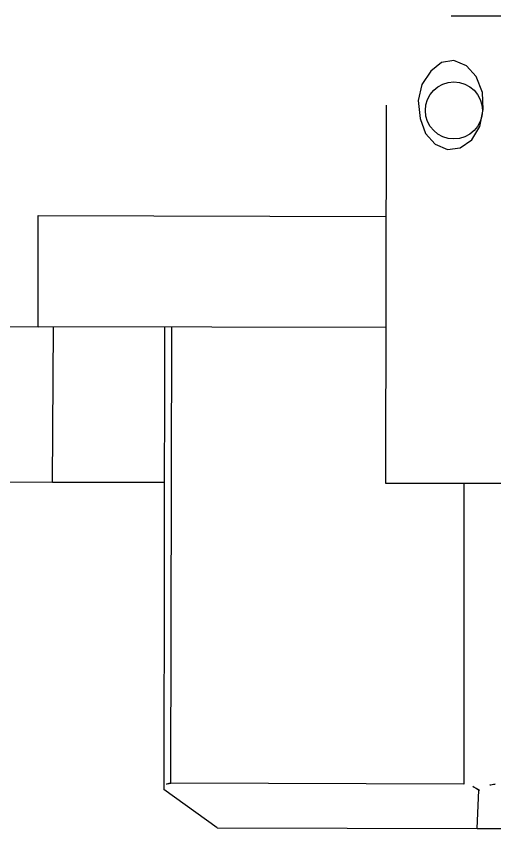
# Model space of a CAD drawing. Header units: millimetres. Extents: x -3.16865624 to -3.16864864, y -11.87708813 to -11.87708127.
# Drawn here: x -3.1686536423 to -3.1686535885, y -11.8770875698 to -11.8770874784 of the extents above; entities that cross this region are included whole.
import ezdxf

# ---------------------------------------------------------------- set-up
doc = ezdxf.new("R2010")
doc.units = ezdxf.units.MM

msp = doc.modelspace()

# ---------------------------------------------------------------- linework, layer by layer
at = {"color": 7, "linetype": 'Continuous', "lineweight": 25}
for p, q in [((-3.1686535815, -11.8770874784), (-3.1686535934, -11.8770874784)), ((-3.1686536007, -11.8770874884), (-3.1686536008, -11.8770875309)), ((-3.1686536398, -11.8770875008), (-3.1686536008, -11.8770875009)), ((-3.1686536398, -11.8770875133), (-3.1686536398, -11.8770875008)), ((-3.1686538728, -11.8770875127), (-3.1686536398, -11.8770875133)), ((-3.1686536008, -11.8770875134), (-3.1686536398, -11.8770875133)), ((-3.1686536382, -11.8770875308), (-3.1686536381, -11.8770875133)), ((-3.1686536256, -11.8770875133), (-3.1686536257, -11.8770875653)), ((-3.1686536382, -11.8770875308), (-3.1686536784, -11.8770875307)), ((-3.1686536256, -11.8770875308), (-3.1686536382, -11.8770875308)), ((-3.1686536008, -11.8770875309), (-3.1686535862, -11.8770875309)), ((-3.168653592, -11.8770875647), (-3.1686536249, -11.8770875646)), ((-3.1686536197, -11.8770875696), (-3.1686536257, -11.8770875653)), ((-3.1686535905, -11.8770875697), (-3.1686535903, -11.8770875654)), ((-3.1686536197, -11.8770875696), (-3.1686535905, -11.8770875697)), ((-3.1686535905, -11.8770875697), (-3.1686535291, -11.8770875698))]:
    msp.add_line(p, q, dxfattribs=at)
at = {"color": 8, "linetype": 'Continuous', "lineweight": 25}
for p, q in [((-3.1686536249, -11.8770875646), (-3.1686536248, -11.8770875133)), ((-3.168653592, -11.8770875309), (-3.168653592, -11.8770875647))]:
    msp.add_line(p, q, dxfattribs=at)
at = {"color": 7, "linetype": 'Continuous', "flags": 128}
msp.add_lwpolyline([(-3.1686535899, -11.877087487), (-3.1686535906, -11.8770874852), (-3.1686535917, -11.877087484), (-3.1686535931, -11.8770874834), (-3.1686535945, -11.8770874836), (-3.1686535957, -11.8770874846), (-3.1686535967, -11.8770874861), (-3.1686535971, -11.8770874879), (-3.1686535969, -11.8770874899), (-3.1686535963, -11.8770874916), (-3.1686535952, -11.8770874928), (-3.1686535938, -11.8770874934), (-3.1686535924, -11.8770874932), (-3.1686535911, -11.8770874923), (-3.1686535902, -11.8770874908), (-3.1686535898, -11.8770874889), (-3.1686535899, -11.877087487)], dxfattribs=at)
at = {"color": 7, "linetype": 'Continuous', "lineweight": 25}
msp.add_circle((-3.1686535931, -11.877087489), 0.0000000032, dxfattribs=at)
for centre, major_axis, ratio, start_param, end_param in [((-3.1686536232, -11.8770875671), (-0.00000000229, 0.0000000023), 0.4344, 5.8734, 6.6588), ((-3.1686535903, -11.8770875672), (-0.00000000229, 0.0000000023), 0.4344, 5.088, 5.8734), ((-3.1686535903, -11.8770875672), (0.00000000233, 0.00000000232), 0.3943, 0.3756, 1.161)]:
    msp.add_ellipse(centre, major_axis=major_axis, ratio=ratio, start_param=start_param, end_param=end_param, dxfattribs=at)

doc.saveas('drawing.dxf')
